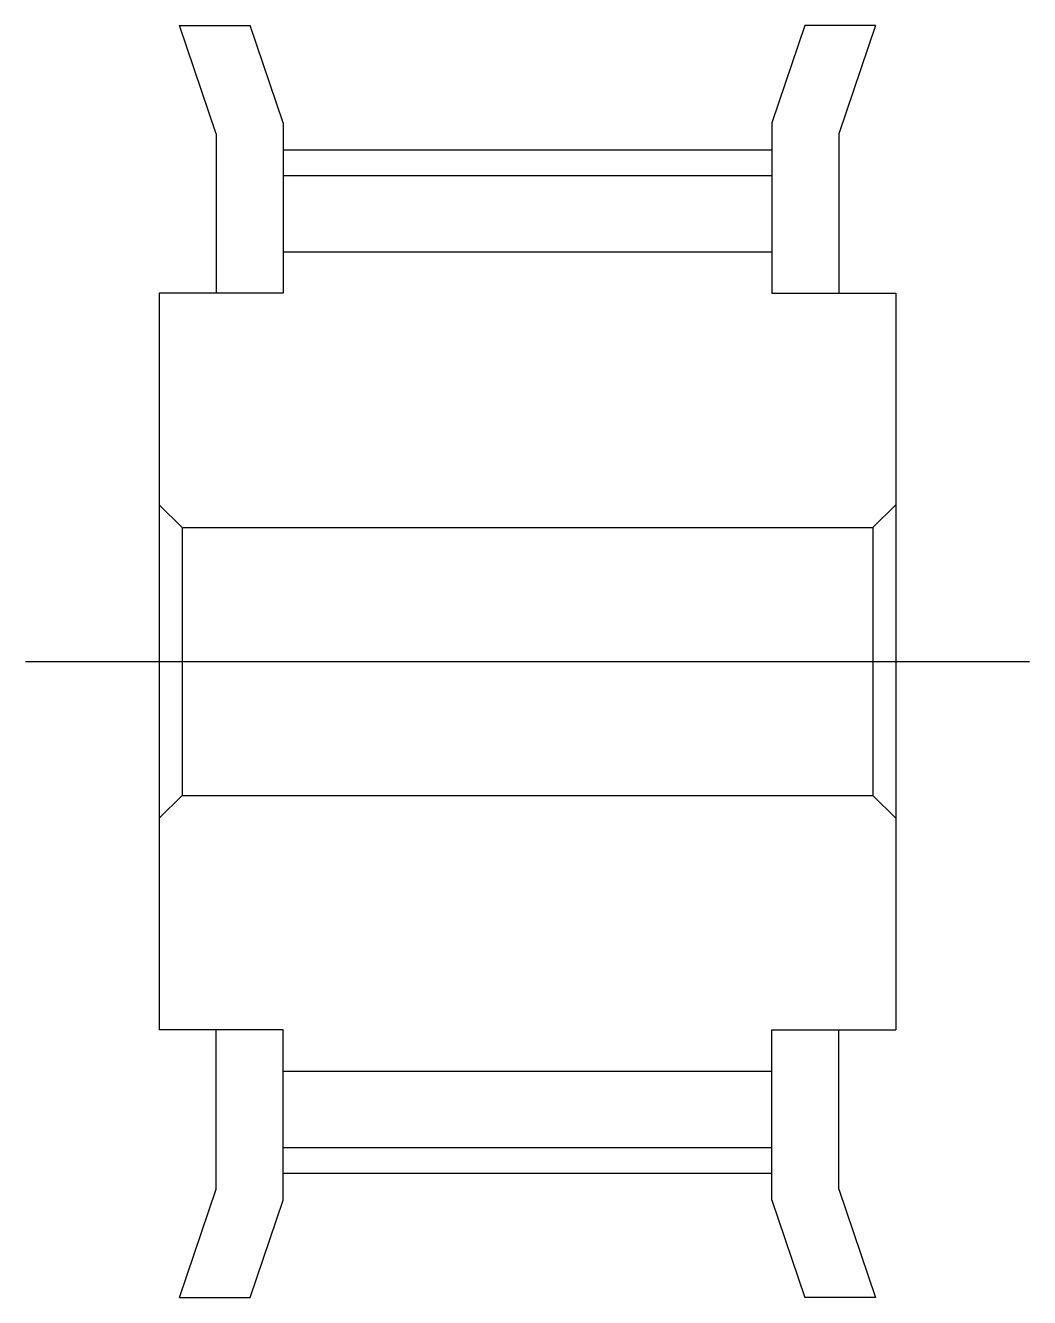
# Model space of a CAD drawing. Extents: x -3.8 to 44.1, y -54.9 to 9.6.
# Drawn here: x 29.1 to 44.1, y -9.5 to 9.5 of the extents above; entities outside this region: 2.
import ezdxf

# ---------------------------------------------------------------- set-up
doc = ezdxf.new("R2010")
doc.units = 0
doc.linetypes.add('CENTER', pattern=[50.8, 31.75, -6.35, 6.35, -6.35])
doc.layers.get('0').update_dxf_attribs({"linetype": 'CONTINUOUS'})
doc.layers.add('CENTER', color=1, linetype='CONTINUOUS')
doc.styles.get("Standard").update_dxf_attribs({"font": 'txt.shx', "height": 3, "bigfont": 'bigfont.shx'})

msp = doc.modelspace()

# ---------------------------------------------------------------- linework, layer by layer
at = {"color": 7, "linetype": 'CONTINUOUS'}
for p, q in [((31.4, 9.5), (32.456, 9.5)), ((31.95, 7.88), (31.4, 9.5)), ((40.744, 9.5), (40.25, 8.045)), ((41.8, 9.5), (40.744, 9.5)), ((41.8, 9.5), (41.25, 7.88)), ((32.95, 8.045), (32.456, 9.5)), ((32.95, 8.045), (32.95, 5.5)), ((40.25, 8.045), (40.25, 5.5)), ((31.95, 7.88), (31.95, 5.5)), ((41.25, 7.88), (41.25, 5.5)), ((32.95, 7.26), (40.25, 7.26)), ((32.95, 6.12), (40.25, 6.12)), ((31.1, 5.5), (31.1, -5.5)), ((32.95, 5.5), (31.1, 5.5)), ((40.25, 5.5), (42.1, 5.5)), ((42.1, 5.5), (42.1, -5.5)), ((31.1, 2.342), (31.442, 2)), ((42.1, 2.342), (41.758, 2)), ((31.442, 2), (41.758, 2)), ((31.442, 2), (31.442, -2)), ((41.758, 2), (41.758, -2)), ((31.1, -2.342), (31.442, -2)), ((31.442, -2), (41.758, -2)), ((42.1, -2.342), (41.758, -2)), ((32.95, -5.5), (31.1, -5.5)), ((31.95, -7.88), (31.95, -5.5)), ((32.95, -8.045), (32.95, -5.5)), ((40.25, -5.5), (42.1, -5.5)), ((40.25, -8.045), (40.25, -5.5)), ((41.25, -7.88), (41.25, -5.5)), ((32.95, -6.12), (40.25, -6.12)), ((32.95, -7.26), (40.25, -7.26)), ((31.4, -9.5), (31.95, -7.88)), ((41.25, -7.88), (41.8, -9.5)), ((32.456, -9.5), (32.95, -8.045)), ((40.25, -8.045), (40.744, -9.5)), ((31.4, -9.5), (32.456, -9.5)), ((41.8, -9.5), (40.744, -9.5))]:
    msp.add_line(p, q, dxfattribs=at)
at = {"layer": 'CENTER', "color": 1, "linetype": 'CENTER'}
for p, q in [((32.95, 7.64), (40.25, 7.64)), ((29.1, 0), (44.1, 0)), ((32.95, -7.64), (40.25, -7.64))]:
    msp.add_line(p, q, dxfattribs=at)

# ---------------------------------------------------------------- texts
at = {"color": 7, "linetype": 'CONTINUOUS'}
for s, p in [('GPA16GT3060-A-H4', (-2.883, -48.904)), ('GPA16GT3060', (-2.883, -54.904))]:
    msp.add_text(s, height=3, dxfattribs=at).set_placement(p)

doc.saveas('drawing.dxf')
